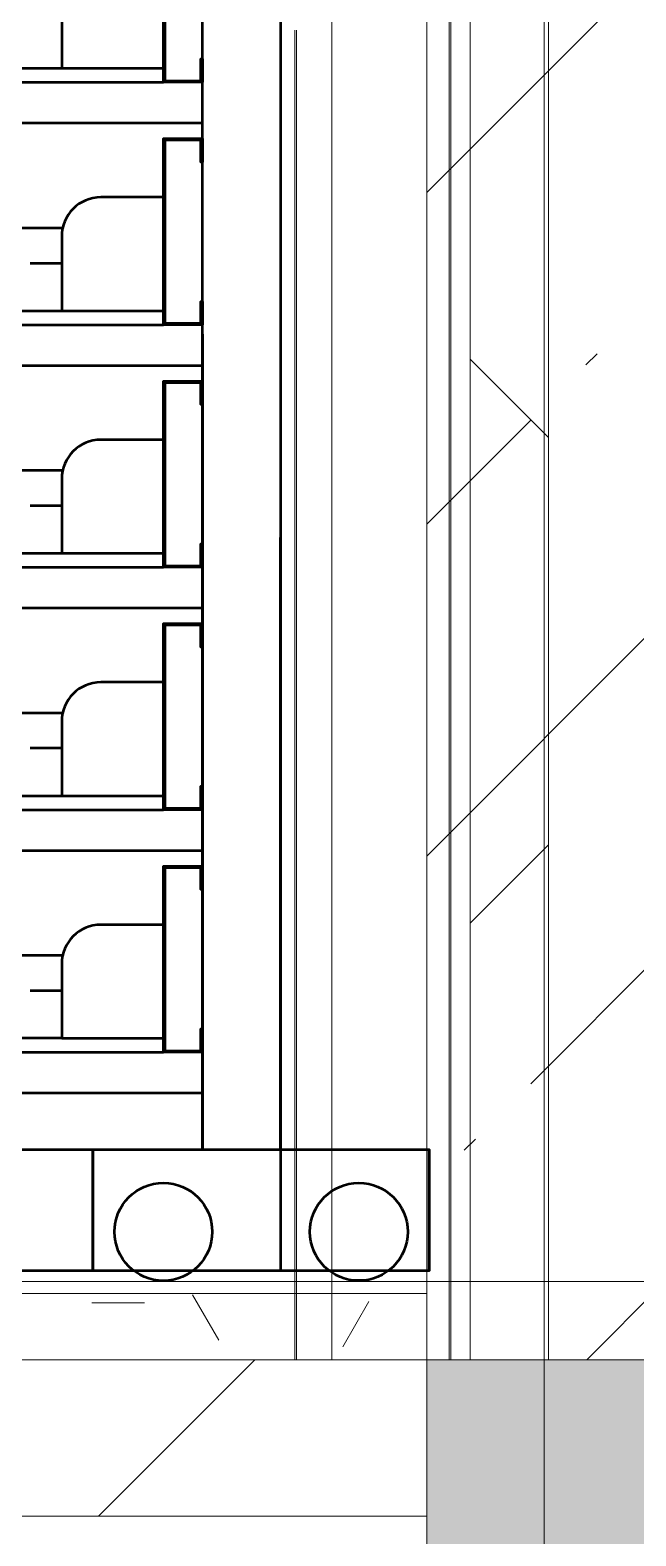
# Model space of a CAD drawing. Header units: millimetres. Extents: x 51154 to 151340, y -24069 to 30962.
# Drawn here: x 128274 to 129049, y -325 to 1600 of the extents above; entities that cross this region are included whole.
import ezdxf

# ---------------------------------------------------------------- set-up
doc = ezdxf.new("R2010")
doc.units = ezdxf.units.MM
doc.linetypes.add('Осевые', pattern=[6350, 1270, -952.5, 3175, -952.5])
for name, color, linetype, lineweight, true_color in [('_____KCI_M_0_Main-1', 9, 'Continuous', 50, 0x808080), ('Ломаная-1-1', 9, 'Continuous', 9, 0x808080), ('Оси-3', 7, 'Осевые', 9, 0xaaaaaa), ('Партер_ТХ_для_Разрез_dwg _2_-1', 9, 'Continuous', 9, 0x808080)]:
    doc.layers.add(name, color=color, linetype=linetype, lineweight=lineweight, true_color=true_color)
for name, color, linetype, lineweight in [('Высотные отметки', 7, 'Continuous', 9), ('Общие ребра', 7, 'Continuous', 9), ('Основа _2_-1', 7, 'Continuous', 9), ('Отделка 1 _4_-1', 7, 'Continuous', 9), ('Отделка 2 _5_-1', 7, 'Continuous', 9), ('Перекрытия', 7, 'Continuous', 9), ('Стены', 7, 'Continuous', 9), ('Структура _1_', 7, 'Continuous', 18), ('Штриховка разреза-2', 7, 'Continuous', 9)]:
    doc.layers.add(name, color=color, linetype=linetype, lineweight=lineweight)
pattern_1 = [(45, (99498.539, 6475), (-424.2640687119285, 424.2640687119285), [600, -100, 20, -100]), (45, (99498.539, 6899), (-424.2640687119285, 424.2640687119285), [])]

# ---------------------------------------------------------------- blocks, each defined once
blk = doc.blocks.new('Партер_ТХ_для_Разрез_dwg_A$C585C1D4E-8380806-Разрез 1-1')
at = {"layer": '_____KCI_M_0_Main-1'}
for p, q in [((128594.6374915838, 2391.220143368748), (128594.6374915838, 13.76212646281448)), ((127626.8047531377, 1533.257219679934), (128444.8047493826, 1533.257219679934)), ((128274.4026819598, 1302.245098391828), (128314.8047493528, 1302.245098391828)), ((127626.8047531377, 1223.257219679934), (128444.8047493826, 1223.257219679934)), ((128274.4026819598, 992.2450983918283), (128314.8047493528, 992.2450983918283)), ((127626.8047531377, 913.2572196799341), (128444.8047493826, 913.2572196799341)), ((128274.4026819598, 682.2450983918283), (128314.8047493528, 682.2450983918283)), ((127626.8047531377, 603.2572196799341), (128444.8047493826, 603.2572196799341)), ((128494.8047493826, 431.2581533811066), (128494.8047493826, 168.7621263138029)), ((128274.4026819598, 372.2450792661878), (128314.8047493528, 372.2450792661878))]:
    blk.add_line(p, q, dxfattribs=at)
at = {"layer": '_____KCI_M_0_Main-1', "flags": 128}
for points in [[(128494.8047453295, 1211.258353380767), (128494.8047453295, 168.7621263138029), (128494.8047453295, 2391.220143368748)], [(127599.8047499787, 1551.257140673978), (128444.8047493826, 1551.257140673978), (128444.8047493826, 1696.258167265263), (128364.8047493528, 1696.258167265263)], [(128314.8047493528, 1646.258167265263), (128314.8047493528, 1551.258167265263), (128444.8047493528, 1551.258167265263)], [(127506.8046891223, 1533.257254431305), (127506.8046891223, 1481.258216912208), (128494.8047129344, 1481.258216912208)], [(127599.8047499787, 1241.257140673978), (128444.8047493826, 1241.257140673978), (128444.8047493826, 1386.258167265263), (128364.8047493528, 1386.258167265263)], [(128204.9298327695, 1341.378525408265), (128204.9298327695, 1347.378523124662), (128316.0792765747, 1347.378523124662)], [(128314.8047493528, 1336.258167265263), (128314.8047493528, 1241.258167265263), (128444.8047493528, 1241.258167265263)], [(127506.8046891223, 1223.257254431305), (127506.8046891223, 1171.258216912207), (128494.8047129344, 1171.258216912207)], [(128594.8047453593, 1211.258353380767), (128594.8047453593, 168.7621263138029), (128594.8047453593, 431.2581533811066)], [(127599.8047499787, 931.2571406739775), (128444.8047493826, 931.2571406739775), (128444.8047493826, 1076.258167265263), (128364.8047493528, 1076.258167265263)], [(128204.9298327695, 1031.378525408265), (128204.9298327695, 1037.378523124662), (128316.0792765747, 1037.378523124662)], [(128314.8047493528, 1026.258167265263), (128314.8047493528, 931.2581672652635), (128444.8047493528, 931.2581672652635)], [(128494.8047845494, 951.2583533211622), (128494.8047845494, 168.7621263138029), (128494.8047845494, 691.2583533807668)], [(128594.8047493826, 691.2583533807668), (128594.8047493826, 168.7621263138029), (128594.8047493826, 951.2583533211622)], [(127506.8046891223, 913.2572544313047), (127506.8046891223, 861.2582169122073), (128494.8047129344, 861.2582169122073)], [(127599.8047499787, 621.2571406739775), (128444.8047493826, 621.2571406739775), (128444.8047493826, 766.2581672652635), (128364.8047493528, 766.2581672652635)], [(128204.9298327695, 721.3785254082653), (128204.9298327695, 727.3785231246624), (128316.0792765747, 727.3785231246624)], [(128314.8047493528, 716.2581672652635), (128314.8047493528, 621.2581672652635), (128444.8047493528, 621.2581672652635)], [(127506.8046891223, 603.2572544313047), (127506.8046891223, 551.2582169122073), (128494.8047129344, 551.2582169122073)], [(128314.8047493528, 311.2581481396231), (128444.8047493528, 311.2581481396231), (128444.8047493528, 456.2581481396231), (128364.8047493528, 456.2581481396231)], [(128314.8047493528, 406.2581481396231), (128314.8047493528, 311.2581481396231), (127401.8047493826, 311.2581481396231), (127401.8047493826, 293.2581481396231), (128444.8047493845, 293.2581481396231)], [(128204.9298327695, 411.3785062826249), (128204.9298327695, 417.3785039990219), (128316.0792765747, 417.3785039990219)], [(127398.3047493659, 243.0581481385055), (127405.0047493651, 243.0581481385055), (127405.0047493651, 253.0581481385055), (127406.8047493659, 253.0581481385055), (127406.8047493659, 241.2581553014937), (128494.8046757113, 241.2581553014937)], [(128784.8241738006, 13.94894952727585), (127456.8047759943, 13.94894952727585), (127456.8047759943, 168.7621263212535), (128784.8023896471, 168.7621263212535)], [(128354.8047535252, 168.7620067636493), (128354.8047535252, 13.76202384224265), (128354.8047535252, 168.7621263138029), (128354.8047535252, 13.76212631380289)], [(128784.8023861066, 168.7957679613504), (128784.8023861066, 13.79578657476335), (128784.8023861066, 168.7958875133666), (128784.8023861066, 13.79588904818624)]]:
    blk.add_lwpolyline(points, dxfattribs=at)
for points in [[(128494.8047493826, 1563.258300708887), (128494.8047493826, 1533.258300708887), (128444.8047493826, 1533.258300708887), (128444.8047493826, 1771.258300708887), (128494.8047493826, 1771.258300708887), (128494.8047493826, 1741.258300708887), (128492.8047493826, 1741.258300708887), (128492.8047493826, 1769.258300708887), (128446.8047493826, 1769.258300708887), (128446.8047493826, 1535.258300708888), (128492.8047493826, 1535.258300708888), (128492.8047493826, 1563.258300708887)], [(128494.8047493826, 1253.258300708887), (128494.8047493826, 1223.258300708888), (128444.8047493826, 1223.258300708888), (128444.8047493826, 1461.258300708887), (128494.8047493826, 1461.258300708887), (128494.8047493826, 1431.258300708887), (128492.8047493826, 1431.258300708887), (128492.8047493826, 1459.258300708887), (128446.8047493826, 1459.258300708887), (128446.8047493826, 1225.258300708887), (128492.8047493826, 1225.258300708887), (128492.8047493826, 1253.258300708887)], [(128494.8047493826, 943.2583007088873), (128494.8047493826, 913.2583007088872), (128444.8047493826, 913.2583007088872), (128444.8047493826, 1151.258300708887), (128494.8047493826, 1151.258300708887), (128494.8047493826, 1121.258300708887), (128492.8047493826, 1121.258300708887), (128492.8047493826, 1149.258300708887), (128446.8047493826, 1149.258300708887), (128446.8047493826, 915.2583007088873), (128492.8047493826, 915.2583007088873), (128492.8047493826, 943.2583007088873)], [(128494.8047493826, 633.2583007088873), (128494.8047493826, 603.2583007088873), (128444.8047493826, 603.2583007088873), (128444.8047493826, 841.2583007088873), (128494.8047493826, 841.2583007088873), (128494.8047493826, 811.2583007088873), (128492.8047493826, 811.2583007088873), (128492.8047493826, 839.2583007088873), (128446.8047493826, 839.2583007088873), (128446.8047493826, 605.2583007088873), (128492.8047493826, 605.2583007088873), (128492.8047493826, 633.2583007088873)], [(128494.8047493826, 323.258100709227), (128494.8047493826, 293.2581007092271), (128444.8047493826, 293.2581007092271), (128444.8047493826, 531.258100709227), (128494.8047493826, 531.258100709227), (128494.8047493826, 501.2581007092271), (128492.8047493826, 501.2581007092271), (128492.8047493826, 529.258100709227), (128446.8047493826, 529.258100709227), (128446.8047493826, 295.2581007092271), (128492.8047493826, 295.2581007092271), (128492.8047493826, 323.258100709227)]]:
    blk.add_lwpolyline(points, close=True, dxfattribs=at)
at = {"layer": '_____KCI_M_0_Main-1'}
for centre, radius in [((128444.8047493826, 63.76212631380289), 62.50000000001455), ((128694.81716232, 63.78322752593189), 62.5)]:
    blk.add_circle(centre, radius, dxfattribs=at)
for centre, radius, start in [((128364.8047493528, 1336.258167265263), 49.99999999998545, 90), ((128364.8047493528, 1026.258167265263), 49.99999999998545, 90), ((128364.8047493528, 716.2581672652635), 49.99999999998545, 90), ((128364.8047493528, 406.2581481396231), 49.99999999999994, 90.00000000000004)]:
    blk.add_arc(centre, radius, start, 180, dxfattribs=at)
blk = doc.blocks.new('Партер_ТХ_для_Разрез_dwg _2_-8380805-Разрез 1-1')
at = {"layer": 'Ломаная-1-1'}
for p, q in [((128494.8053986711, 2391.256950896514), (128494.8047400714, 168.7600138637247)), ((128354.8047493826, 168.7598233710054), (128354.8047493826, 13.75982337100541)), ((121856.8189643045, 13.75982336728007), (128594.8046862614, 14.23728372184664))]:
    blk.add_line(p, q, dxfattribs=at)
at = {"layer": 'Ломаная-1-1', "flags": 128}
blk.add_lwpolyline([(121856.8189642747, 168.759823378456), (128594.7938171333, 168.7621264628145), (128594.8053445091, 2391.256997753215)], dxfattribs=at)
at = {"layer": 'Ломаная-1-1'}
blk.add_circle((128444.7857982132, 63.25763842677806), 62.50000000001455, dxfattribs=at)
blk.add_blockref('Партер_ТХ_для_Разрез_dwg_A$C585C1D4E-8380806-Разрез 1-1', (0, 0))

msp = doc.modelspace()

# ---------------------------------------------------------------- hatches: boundary and pattern name
at = {"layer": 'Штриховка разреза-2'}
h = msp.add_hatch(dxfattribs=at)
h.set_pattern_fill('FP_2', color=256, style=0, pattern_type=2)
h.set_pattern_definition(pattern_1)
h.paths.add_polyline_path([(129027.2895014066, -99.99999999873846), (129081.6238522873, -99.99999999873846), (129081.6238522873, 2170.000000001924), (128931.6238522873, 2170.000000001924), (128931.6238522873, 2420.000000001919), (129081.6238522873, 2420.000000001919), (129081.6238522873, 6250.000000001256), (128781.6238522873, 6250.000000001265), (128781.6238522873, -99.99999999873846)], flags=0)
h = msp.add_hatch(dxfattribs=at)
h.set_pattern_fill('FP_5', color=256, style=0, pattern_type=2)
h.set_pattern_definition([(45, (99498.539, 6475), (-707.1067811865476, 707.1067811865476), []), (135, (99498.539, 6475), (-707.1067811865476, -707.1067811865474), [])])
h.paths.add_polyline_path([(128837.2733781643, -99.99999999808009), (128937.3597265794, -99.99999999808009), (128937.3597265794, 4650.000000001923), (128837.2733781643, 4650.000000001923), (128837.2733781643, 167.6068980502705)], flags=0)
h = msp.add_hatch(dxfattribs=at)
h.set_pattern_fill('FP_4', color=256, style=0, pattern_type=2)
h.set_pattern_definition([(0, (99498.539, 6475), (812.8, 203.2), [67.056, -542.544, 67.056, -542.544, -3251.2]), (0, (99498.539, 6475), (812.8, 203.2), [-1219.2, 67.056, -1152.144, 67.056, -542.544, -1422.4]), (0, (99498.539, 6475), (812.8, 203.2), [-3048, 67.056, -339.344, 67.056, -948.944]), (120, (99803.339, 6576.6), (-582.3763620489977, 602.3054481959919), [67.05599999999998, -542.5439999999999, 67.05599999999998, -3793.744]), (120, (99803.339, 6576.6), (-582.3763620489977, 602.3054481959919), [-676.656, -542.5439999999999, 67.05599999999998, -1152.144, -2032]), (120, (99803.339, 6576.6), (-582.3763620489977, 602.3054481959919), [-2438.4, 67.05599999999998, -542.5439999999999, 67.05599999999998, -1355.344]), (120, (99803.339, 6576.6), (-582.3763620489977, 602.3054481959919), [-3115.055999999999, -339.3439999999999, 67.05599999999998, -948.9439999999998]), (240, (99904.939, 6983), (-230.4236379510019, -805.5054481959917), [67.056, -542.544, 67.056, -542.544, -3251.2]), (240, (99904.939, 6983), (-230.4236379510019, -805.5054481959917), [-1219.2, 67.056, -1152.144, 67.056, -542.544, -1422.4]), (240, (99904.939, 6983), (-230.4236379510019, -805.5054481959917), [-3048, 67.056, -339.344, 67.056, -948.944])])
h.paths.add_polyline_path([(128645.556669864, -99.99999999808009), (128781.6238522873, -99.99999999808009), (128781.6238522873, -14.99999999808208), (120074.9060722659, -14.99999999808208), (120074.9060722659, -99.99999999808009), (128263.8238383213, -99.99999999808009)], flags=0)
h = msp.add_hatch(dxfattribs=at)
h.set_pattern_fill('FP_2', color=256, style=0, pattern_type=2)
h.set_pattern_definition(pattern_1)
h.paths.add_polyline_path([(129027.2895014066, -349.9999999980839), (141806.9529758849, -349.9999999980839), (141806.9529758849, -99.99999999808009), (128781.6238522873, -99.99999999808009), (128781.6238522873, -349.9999999980839)], flags=0)
h.paths.add_polyline_path([(57261.51717138739, -349.9999999980839), (71681.62385228716, -349.9999999980839), (71681.62385228716, -229.9999999980852), (72081.62385228732, -229.9999999980852), (72081.62385228732, -99.99999999808009), (57031.62385228719, -99.99999999808009), (57031.62385228719, -349.9999999980839)], flags=0)
h.paths.add_polyline_path([(120228.7908941705, -349.9999999980839), (127419.1908337429, -349.9999999980839), (127419.1908337429, -99.99999999808009), (120228.7908941705, -99.99999999808009), (120228.7908941705, -221.7114751055989)], flags=0)
h.paths.add_polyline_path([(104331.6238522873, -229.9999999980852), (104481.6238522871, -229.9999999980852), (104481.6238522871, -99.99999999808009), (104331.6238522873, -99.99999999808009), (104331.6238522873, -221.7114751055989)], flags=0)
h = msp.add_hatch(dxfattribs=at)
h.set_pattern_fill('FP_2', color=256, style=0, pattern_type=2)
h.set_pattern_definition(pattern_1)
h.paths.add_polyline_path([(128781.6238522873, -299.999999998078), (128781.6238522873, -99.99999999808009), (127409.9987446422, -99.99999999808009), (127409.9987446422, -299.999999998078), (127500.358175236, -299.999999998078)], flags=0)

# ---------------------------------------------------------------- linework, layer by layer
at = {"layer": 'Высотные отметки'}
msp.add_line((130869.9001913132, 1.920240666475337e-09), (121300.7809125245, 1.920240666475337e-09), dxfattribs=at)
at = {"layer": 'Общие ребра'}
for p, q in [((128660.1200791827, -99.999999998079), (128660.1200791827, 4650.000000001921)), ((128812.2517616443, -99.99999999808009), (128812.2517616442, 4650.000000001921)), ((128615.0810103397, -99.99999999808117), (128615.0810103397, 1600.000000001911))]:
    msp.add_line(p, q, dxfattribs=at)
at = {"layer": 'Оси-3'}
msp.add_line((128931.6238522873, -22468.73896032405), (128931.6238522873, 29000.00000000231), dxfattribs=at)
at = {"layer": 'Основа _2_-1'}
for p, q in [((128937.3597265793, -99.99999999808009), (128937.3597265793, 4650.000000001921)), ((128837.2733781643, -99.99999999808009), (128937.3597265793, -99.99999999808009))]:
    msp.add_line(p, q, dxfattribs=at)
at = {"layer": 'Отделка 1 _4_-1'}
msp.add_line((128660.1200791827, -99.999999998079), (128810.2500318136, -99.99999999808009), dxfattribs=at)
at = {"layer": 'Отделка 2 _5_-1'}
for p, q in [((128613.079273055, 1600.000000001912), (128613.079273055, -99.99999999808009)), ((128781.6238522872, 1.91992342024605e-09), (120074.9060722659, 1.91992342024605e-09)), ((128781.6238522872, -14.99999999807991), (128781.6238522872, 1.91992342024605e-09)), ((128613.079273055, -99.99999999808009), (128615.0810103397, -99.99999999808117)), ((128615.0810103397, -99.99999999808117), (128660.1200791827, -99.999999998079))]:
    msp.add_line(p, q, dxfattribs=at)
at = {"layer": 'Перекрытия'}
for p, q in [((129331.6238522872, -99.99999999807974), (120123.5134763235, -99.99999999807974)), ((123181.6238522872, -99.99999999807974), (128963.5212180429, -99.99999999807974)), ((128834.7203951894, -99.99999999807974), (123185.3424663162, -99.99999999807974)), ((123686.6238522872, -99.99999999807974), (134130.2520130721, -99.99999999807974)), ((129181.6238522873, -99.99999999807974), (128681.6238522873, -99.99999999807974)), ((128781.6238522873, -99.99999999807974), (128781.6238522873, -349.9999999980798))]:
    msp.add_line(p, q, dxfattribs=at)
at = {"layer": 'Стены'}
for p, q in [((128692.5619234055, -99.99999999807982), (128257.1001078389, -99.99999999807982)), ((128433.8379117997, -99.99999999807976), (128580.6594243368, -99.99999999807976)), ((128580.6594243368, -99.99999999807982), (129016.5546852204, -99.99999999807982)), ((128613.079273055, -99.99999999807982), (128692.6238522873, -99.99999999807982)), ((129016.6238522872, -99.99999999807982), (128937.3597265794, -99.99999999807982))]:
    msp.add_line(p, q, dxfattribs=at)
at = {"layer": 'Структура _1_'}
for p, q in [((128781.6238522873, 6250.000000001257), (128781.6238522873, -99.9999999987428)), ((128810.2500318136, -99.99999999808009), (128810.2500318136, 4650.000000001921)), ((128837.2733781643, -99.99999999808009), (128837.2733781643, 4650.000000001921)), ((128781.6238522872, -14.99999999807991), (120074.9060722659, -14.99999999807991)), ((128781.6238522872, -99.99999999808009), (128781.6238522872, -14.99999999807991)), ((120074.9060722659, -99.99999999808009), (128781.6238522872, -99.99999999808009)), ((128781.6238522873, -99.99999999808009), (127409.9987446422, -99.99999999808009)), ((128781.6238522873, -99.99999999808009), (128781.6238522873, -349.9999999980795)), ((128781.6238522873, -299.9999999980801), (128781.6238522873, -99.99999999808009)), ((128810.2500318136, -99.99999999808009), (128812.2517616443, -99.99999999808009)), ((128812.2517616443, -99.99999999808009), (128837.2733781643, -99.99999999808009)), ((127409.9987446422, -299.9999999980801), (128781.6238522873, -299.9999999980801))]:
    msp.add_line(p, q, dxfattribs=at)

# ---------------------------------------------------------------- block references
at = {"layer": 'Партер_ТХ_для_Разрез_dwg _2_-1'}
msp.add_blockref('Партер_ТХ_для_Разрез_dwg _2_-8380805-Разрез 1-1', (0, 0), dxfattribs=at)

doc.saveas('drawing.dxf')
